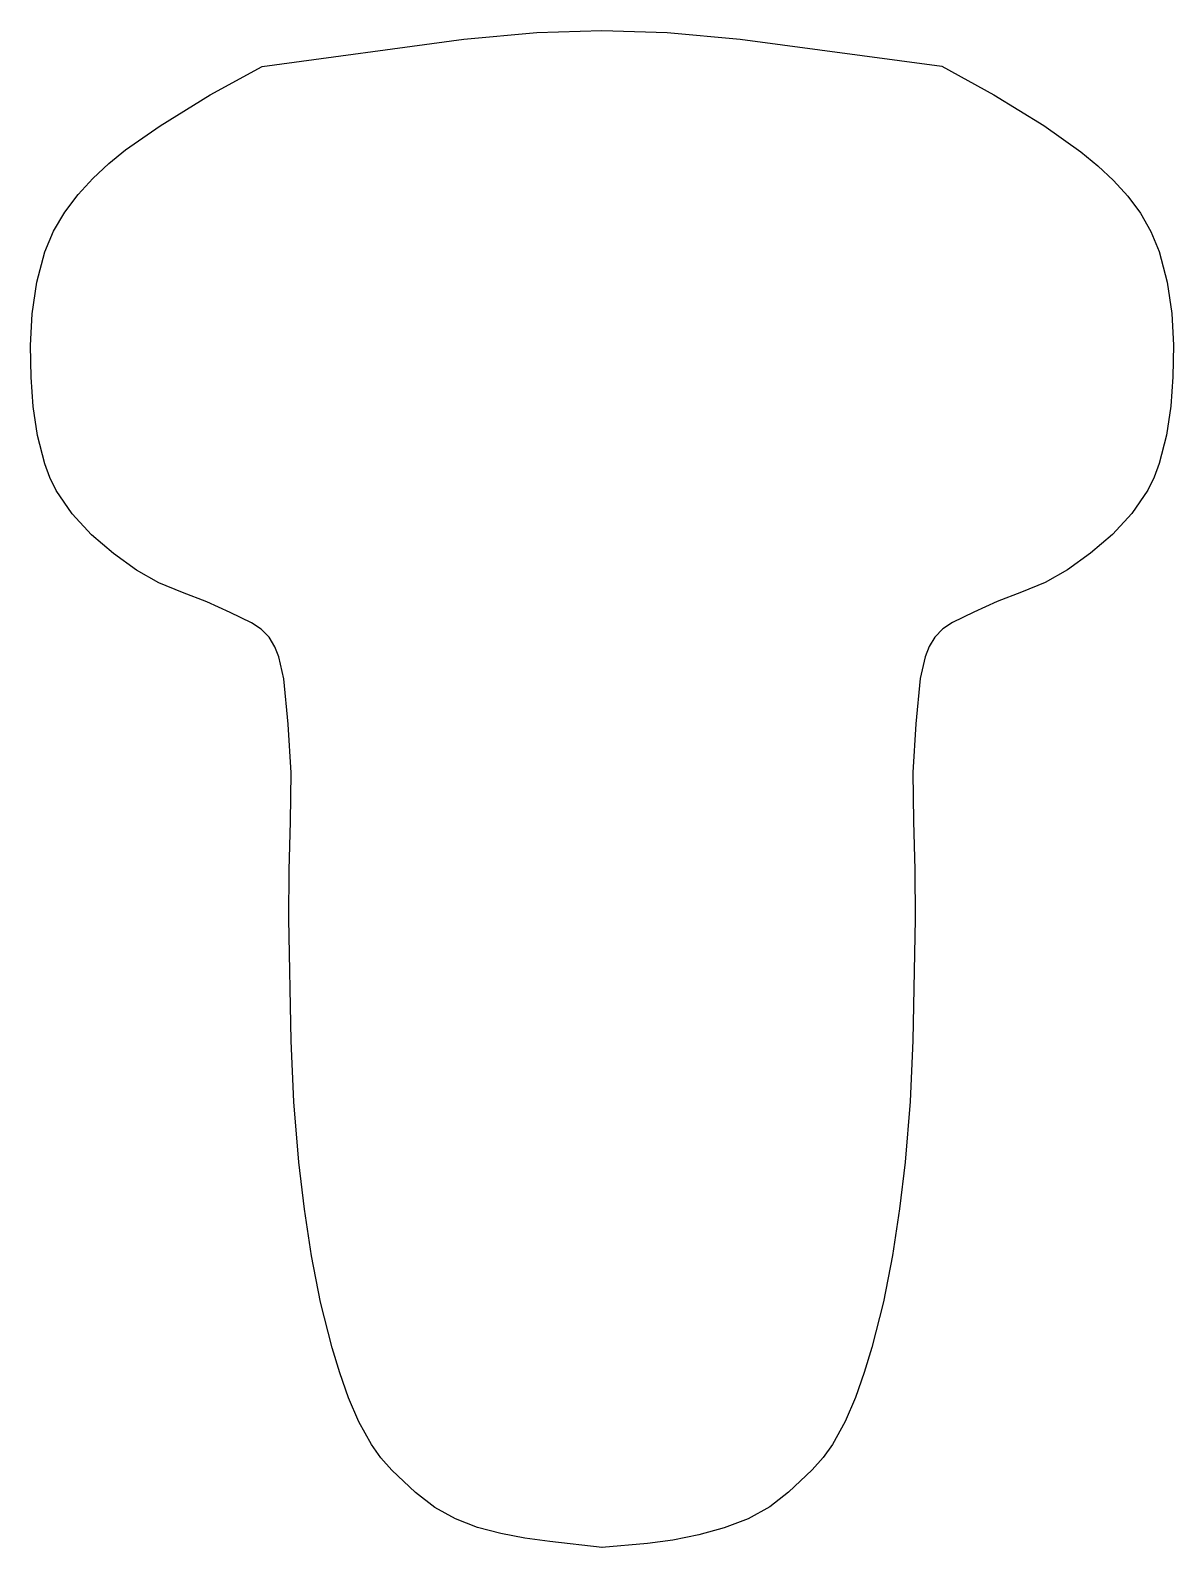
# Model space of a CAD drawing. Extents: x -33.8 to 33.8, y -0.1 to 89.7.
import ezdxf

# ---------------------------------------------------------------- set-up
doc = ezdxf.new("R2010")
doc.units = 0
doc.layers.add('Layer_1', color=7, linetype='CONTINUOUS')

msp = doc.modelspace()

# ---------------------------------------------------------------- linework, layer by layer
at = {"layer": 'Layer_1', "color": 7}
msp.add_lwpolyline([(0, -0.07127), (-3.08383, 0.293531), (-4.562927, 0.495404), (-5.990613, 0.759903), (-7.359732, 1.124196), (-8.663139, 1.625479), (-9.89368, 2.300978), (-11.044204, 3.187861), (-12.441557, 4.521446), (-13.077928, 5.244866), (-13.637428, 6.024674), (-14.383583, 7.378014), (-14.995902, 8.802728), (-15.509616, 10.271723), (-15.959959, 11.757934), (-16.649545, 14.459337), (-17.188671, 17.198159), (-17.61016, 19.960353), (-17.946834, 22.731747), (-18.244159, 26.321134), (-18.393521, 29.921753), (-18.526113, 37.132531), (-18.5108, 40.017971), (-18.425047, 42.906544), (-18.402007, 45.790968), (-18.574839, 48.663962), (-18.831226, 51.346907), (-19.124542, 52.637114), (-19.367462, 53.239405), (-19.695501, 53.801704), (-20.16195, 54.285207), (-20.740789, 54.653028), (-21.996379, 55.268836), (-23.382466, 55.905022), (-24.816443, 56.449598), (-26.229033, 57.029141), (-27.550964, 57.770059), (-28.915637, 58.767799), (-30.20741, 59.875126), (-31.356591, 61.111457), (-32.293475, 62.496294), (-32.669398, 63.265547), (-32.974828, 64.066691), (-33.407121, 65.739591), (-33.656146, 67.46507), (-33.787692, 69.193229), (-33.827548, 71.070318), (-33.722683, 72.952542), (-33.445952, 74.812048), (-32.970205, 76.62098), (-32.448407, 77.843651), (-31.786576, 78.970762), (-31.007561, 80.008267), (-30.134202, 80.962319), (-29.189344, 81.838958), (-28.195828, 82.644251), (-26.154199, 84.064986), (-23.177612, 85.897963), (-20.109322, 87.588615), (-8.169413, 89.190777), (-3.849051, 89.589428), (-0.000002, 89.721337), (3.849048, 89.58766), (8.16941, 89.189557), (20.109319, 87.604702), (23.17761, 85.914078), (26.154196, 84.081072), (28.339423, 82.528229), (29.346093, 81.70764), (30.277136, 80.840089), (31.118818, 79.912396), (31.857386, 78.911439), (32.479096, 77.824036), (32.970205, 76.637066), (33.44595, 74.828135), (33.722685, 72.968629), (33.827548, 71.086376), (33.787692, 69.209288), (33.656146, 67.481185), (33.407121, 65.755678), (32.97483, 64.082778), (32.669395, 63.281662), (32.293475, 62.512408), (31.356588, 61.127544), (30.20741, 59.891185), (28.915634, 58.783858), (27.550963, 57.786118), (26.229029, 57.0452), (24.81644, 56.465713), (23.382465, 55.92108), (21.996377, 55.284951), (20.740788, 54.669086), (20.161949, 54.301266), (19.6955, 53.817791), (19.36746, 53.255491), (19.124541, 52.653201), (18.831225, 51.362994), (18.574838, 48.680076), (18.402006, 45.807054), (18.425046, 42.922602), (18.510799, 40.034058), (18.526112, 37.148618), (18.39352, 29.93784), (18.244158, 26.337192), (17.946833, 22.747834), (17.610157, 19.976411), (17.18867, 17.214274), (16.649544, 14.475423), (15.959958, 11.77402), (15.509615, 10.287838), (14.995901, 8.818815), (14.383581, 7.394101), (13.637427, 6.040789), (13.077927, 5.260952), (12.441556, 4.537504), (11.044203, 3.203919), (9.93687, 2.338259), (8.645192, 1.642384), (7.222313, 1.09682), (5.721381, 0.682236), (4.195539, 0.379157), (2.697932, 0.168168), (-0.000003, -0.055183), (-0.000003, -0.07127)], dxfattribs=at)

doc.saveas('drawing.dxf')
